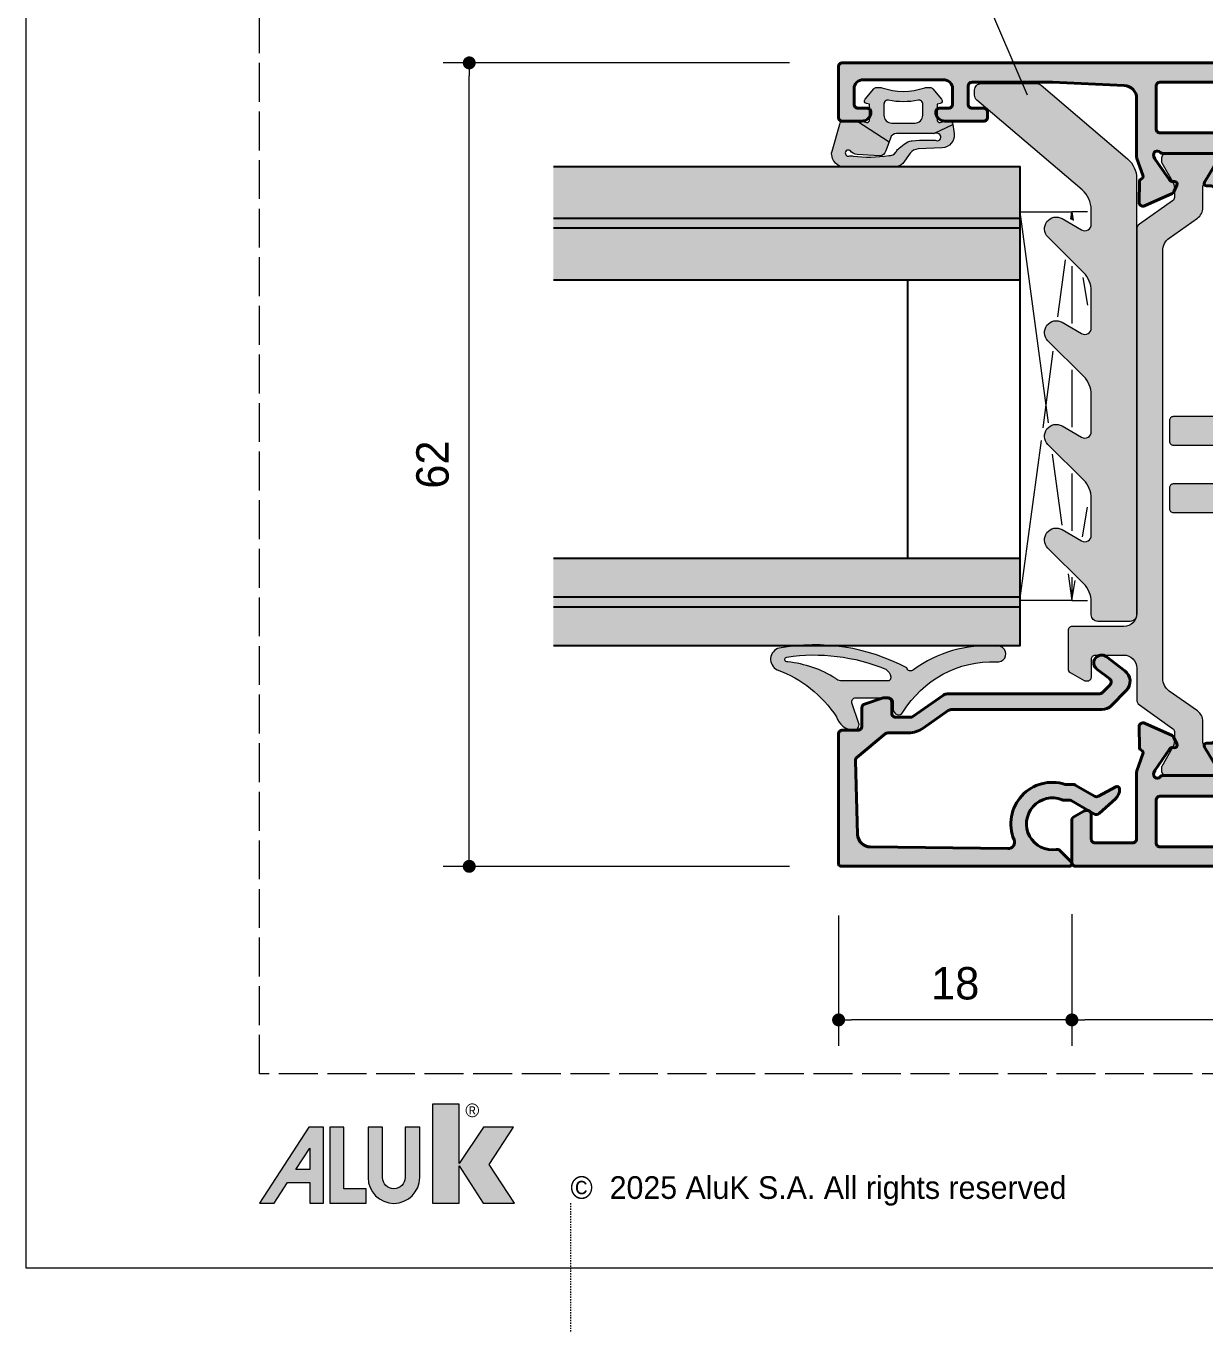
# Model space of a CAD drawing. Header units: millimetres. Extents: x -576 to 4430, y -1196 to 2690.
# Drawn here: x 520 to 611, y -791 to -690.2 of the extents above; entities that cross this region are included whole.
import ezdxf

# ---------------------------------------------------------------- set-up
doc = ezdxf.new("R2010")
doc.units = ezdxf.units.MM
doc.header["$LTSCALE"] = 0.25
doc.header["$MEASUREMENT"] = 0
doc.linetypes.add('ACAD_ISO02W100', pattern=[15, 12, -3])
doc.linetypes.add('DOT2', pattern=[0.125, 0, -0.125])
doc.layers.get('0').update_dxf_attribs({"lineweight": 5})
doc.layers.get('Defpoints').update_dxf_attribs({"lineweight": 5})
for name, color, linetype, lineweight in [('01_Accessories', 102, 'Continuous', 9), ('01_Aluminum', 4, 'Continuous', 40), ('01_Dimension', 251, 'Continuous', 9), ('01_Fill Glass', 254, 'Continuous', 0), ('01_Fill Plastic', 253, 'Continuous', 0), ('01_Fill Polyamide', 10, 'Continuous', 0), ('01_Glazing', 6, 'Continuous', 25), ('01_Plastic', 3, 'Continuous', 20), ('01_Polyamide', 201, 'Continuous', 20), ('01_Text', 40, 'Continuous', 25)]:
    doc.layers.add(name, color=color, linetype=linetype, lineweight=lineweight)
for name, color, linetype in [('01_ALUK Logo', 7, 'Continuous'), ('GOMMA', 3, 'Continuous'), ('VETRO', 6, 'Continuous')]:
    doc.layers.add(name, color=color, linetype=linetype)
doc.layers.add('01_Fill 2°material', color=7, linetype='Continuous', lineweight=0, true_color=0xbfbfbf)
doc.layers.add('01_Fill Aluminum', color=7, linetype='Continuous', lineweight=0, true_color=0xdcdcdc)
doc.layers.add('02_Block Frame', color=7, linetype='Continuous', lineweight=5, true_color=0xe2001a, plot=False)
doc.layers.add('02_Layout Grid', color=252, linetype='DOT2', lineweight=5, plot=False, transparency=0.5)
doc.styles.add('Aluk Text', font='GOTHIC.TTF')
doc.styles.get("Standard").update_dxf_attribs({"font": 'arial.ttf'})
doc.dimstyles.new('ALUK Manual 1-1', dxfattribs={"dimtxt": 2.5, "dimasz": 1, "dimexe": 2, "dimexo": 4, "dimgap": 1.5, "dimtad": 3, "dimdec": 1, "dimdsep": 46, "dimtxsty": 'Aluk Text', "dimblk": 'DOT', "dimcen": 0, "dimclrd": 256, "dimclre": 256, "dimclrt": 2, "dimaunit": 1, "dimadec": 0, "dimazin": 0, "dimtfac": 0.7, "dimtdec": 1, "dimtmove": 0, "dimatfit": 3, "dimldrblk": 'DOT', "dimfxl": 1, "dimtolj": 2, "dimlwd": -1, "dimlwe": -1, "dimarcsym": 0})

# ---------------------------------------------------------------- blocks, each defined once
blk = doc.blocks.new('U10140')
at = {"layer": '01_Fill Aluminum', "ltscale": 0.25}
h = blk.add_hatch(color=256, dxfattribs=at)
h.dxf.hatch_style = 1
h.paths.add_polyline_path([(28.2, -8.5), (27.9, -8.2), (28.2, -7.9), (28.2, -2.75, -0.400839), (29.15, -1.75), (34.7, -1.5), (35.4, -1.5, -0.414214), (35.7, -1.8), (35.7, -3.7, 0.414214), (36, -4), (38.1, -4, 0.414214), (38.4, -3.7), (38.4, -3, 0.414214), (38.1, -2.7), (37.2, -2.7, -0.414214), (36.9, -2.4), (36.9, -1.8, -0.414214), (37.2, -1.5), (53.7, -1.5, -0.414214), (54, -1.8), (54, -2.4, -0.414214), (53.7, -2.7), (52.8, -2.7, 0.414214), (52.5, -3), (52.5, -3.7, 0.414214), (52.8, -4), (56.4, -4, 0.414214), (56.7, -3.7), (56.7, -3.3, 0.414214), (56.4, -3), (55.5, -3, -0.414214), (55.2, -2.7), (55.2, -2, -0.414214), (55.5, -1.7), (56.25, -1.7, 0.267949), (56.51, -1.55, -0.267949), (56.77, -1.4), (61.23, -1.4, -0.267949), (61.49, -1.55, 0.267949), (61.75, -1.7), (62.5, -1.7, -0.414214), (62.8, -2), (62.8, -2.7, -0.414214), (62.5, -3), (61.6, -3, 0.414214), (61.3, -3.3), (61.3, -3.7, 0.414214), (61.6, -4), (63.7, -4, 0.414214), (64, -3.7), (64, -0.5, 0.414214), (63.5, 0), (0.3, 0, 0.414214), (0, -0.3), (0, -3.55, 0.267949), (0.15, -3.81), (0.93, -4.26, 0.131652), (1.08, -4.3, 0.569051), (1.5, -4), (1.5, -2.1, -0.414214), (1.8, -1.8), (4.7, -1.8, -0.414214), (5, -2.1), (5, -7.27, 0.086513), (5.02, -7.37), (5.49, -8.67, -0.392793), (5.36, -8.97), (5.34, -8.97, 0.294413), (5.21, -9.19), (5.2, -10.76, 0.548619), (5.62, -11.04), (7.73, -10.09, 0.177976), (7.87, -9.95), (8.11, -9.44, 0.717549), (7.87, -9.15, -0.329769), (7.53, -9.03), (6.41, -7.4), (6.33, -7.22, -0.855531), (6.82, -6.9, 0.213411), (7.05, -7), (10.9, -7, -0.414214), (11.2, -7.3), (11.2, -7.61), (10.23, -9.2, 0.585524), (10.4, -9.5), (10.75, -9.5, -0.414214), (11.05, -9.8), (11.05, -13.21, 0.181148), (11.3, -13.87, 0.307022), (12.22, -14.5), (13.65, -14.5, 0.585524), (13.82, -14.2), (12.85, -12.61), (12.85, -12.3, -0.414214), (13.15, -12), (17, -12, 0.213411), (17.23, -11.9, -0.85546), (17.72, -12.22), (17.64, -12.4), (16.52, -14.03, -0.267949), (16.25, -14.16), (16.13, -14.15, 0.57735), (15.94, -14.44), (16.18, -14.95, 0.177976), (16.32, -15.09), (18.43, -16.04, 0.544467), (18.85, -15.76), (18.84, -14.19, 0.303984), (18.7, -13.97, -0.402738), (18.56, -13.67), (19.09, -12.2, -0.316363), (19.38, -12), (26.2, -12, -0.414214), (26.7, -12.5, 0.414214), (27.2, -13), (27.7, -13, 0.414214), (28.2, -12.5)])
h.paths.add_polyline_path([(26.4, -10.5), (13.3, -10.5, -0.414214), (13, -10.2), (13, -8.5), (12.7, -8.2), (13, -7.9), (13, -5.7, 0.414214), (12.7, -5.4), (6.8, -5.4, -0.414214), (6.5, -5.1), (6.5, -1.8, -0.414214), (6.8, -1.5), (26.4, -1.5, -0.414214), (26.7, -1.8), (26.7, -10.2, -0.414214)], flags=16)
h.paths.add_polyline_path([(64, -58.3, 0.414214), (63.7, -58), (61.6, -58, 0.414214), (61.3, -58.3), (61.3, -58.7, 0.414214), (61.6, -59), (62.5, -59, -0.414214), (62.8, -59.3), (62.8, -60, -0.414214), (62.5, -60.3), (61.75, -60.3, 0.267949), (61.49, -60.45, -0.267949), (61.23, -60.6), (56.77, -60.6, -0.267949), (56.51, -60.45, 0.267949), (56.25, -60.3), (55.5, -60.3, -0.414214), (55.2, -60), (55.2, -59.3, -0.414214), (55.5, -59), (56.4, -59, 0.414214), (56.7, -58.7), (56.7, -58.3, 0.414214), (56.4, -58), (52.8, -58, 0.414214), (52.5, -58.3), (52.5, -59, 0.414214), (52.8, -59.3), (53.7, -59.3, -0.414214), (54, -59.6), (54, -60.2, -0.414214), (53.7, -60.5), (37.2, -60.5, -0.414214), (36.9, -60.2), (36.9, -59.6, -0.414214), (37.2, -59.3), (38.1, -59.3, 0.414214), (38.4, -59), (38.4, -58.3, 0.414214), (38.1, -58), (36, -58, 0.414214), (35.7, -58.3), (35.7, -60.2, -0.414214), (35.4, -60.5), (34.7, -60.5), (29.15, -60.25, -0.400839), (28.2, -59.25), (28.2, -54.1), (27.9, -53.8), (28.2, -53.5), (28.2, -49.5, 0.414214), (27.7, -49), (27.2, -49, 0.414214), (26.7, -49.5, -0.414214), (26.2, -50), (19.38, -50, -0.316363), (19.09, -49.8), (18.56, -48.33, -0.392793), (18.69, -48.03), (18.7, -48.03, 0.294413), (18.84, -47.81), (18.85, -46.24, 0.548619), (18.43, -45.96), (16.32, -46.91, 0.177976), (16.18, -47.05), (15.94, -47.56, 0.717549), (16.18, -47.85, -0.329769), (16.52, -47.97), (17.64, -49.6), (17.72, -49.78, -0.855531), (17.23, -50.1, 0.213411), (17, -50), (13.15, -50, -0.414214), (12.85, -49.7), (12.85, -49.39), (13.82, -47.8, 0.585524), (13.65, -47.5), (12.22, -47.5, 0.307022), (11.3, -48.13, 0.181148), (11.05, -48.79), (11.05, -52.2, -0.414214), (10.75, -52.5), (10.4, -52.5, 0.585524), (10.23, -52.8), (11.2, -54.39), (11.2, -54.7, -0.414214), (10.9, -55), (7.05, -55, 0.213411), (6.82, -55.1, -0.85546), (6.33, -54.78), (6.41, -54.6), (7.53, -52.97, -0.267949), (7.8, -52.84), (7.92, -52.85, 0.57735), (8.11, -52.56), (7.87, -52.05, 0.177976), (7.73, -51.91), (5.62, -50.96, 0.544467), (5.2, -51.24), (5.21, -52.81, 0.303984), (5.35, -53.03, -0.402738), (5.49, -53.33), (5.02, -54.63, 0.086513), (5, -54.73), (5, -59.25, -0.400839), (4.05, -60.25), (-1.5, -60.5), (-7.7, -60.5, -0.414214), (-8, -60.2), (-8, -58.8, -0.414214), (-7.7, -58.5), (-6.8, -58.5, 0.414214), (-6.5, -58.2), (-6.5, -57.8, 0.414214), (-6.8, -57.5), (-9.8, -57.5, 0.414214), (-10.5, -58.2, 0.414214), (-10.2, -58.5), (-9.5, -58.5, -0.414214), (-9.2, -58.8), (-9.2, -60, -0.414214), (-9.9, -60.7), (-16.1, -60.7, -0.414214), (-16.8, -60), (-16.8, -58.8, -0.414214), (-16.5, -58.5), (-15.8, -58.5, 0.414214), (-15.5, -58.2, 0.414214), (-16.2, -57.5), (-17.7, -57.5, 0.414214), (-18, -57.8), (-18, -61.7, 0.414214), (-17.7, -62), (63.5, -62, 0.414214), (64, -61.5)])
h.paths.add_polyline_path([(26.4, -60.5), (6.8, -60.5, -0.414214), (6.5, -60.2), (6.5, -56.9, -0.414214), (6.8, -56.6), (12.7, -56.6, 0.414214), (13, -56.3), (13, -54.1), (12.7, -53.8), (13, -53.5), (13, -51.8, -0.414214), (13.3, -51.5), (26.4, -51.5, -0.414214), (26.7, -51.8), (26.7, -60.2, -0.414214)], flags=16)
at = {"layer": '01_Fill Polyamide', "ltscale": 0.25}
h = blk.add_hatch(color=256, dxfattribs=at)
h.dxf.hatch_style = 1
h.paths.add_polyline_path([(7.01, -14.5, -0.243523), (7.52, -13.52), (9.69, -11.99, 0.243523), (10.11, -11.17), (10.11, -9.71, -0.131571), (10.27, -9.11), (11.08, -7.71, 0.131571), (11.11, -7.61), (11.11, -7.4, 0.414214), (10.71, -7), (7.31, -7, 0.414214), (6.91, -7.4), (6.91, -7.61, 0.131571), (6.94, -7.71), (7.75, -9.11, -0.131571), (7.91, -9.71), (7.91, -10.4, -0.243523), (7.78, -10.64), (5.22, -12.45, 0.243523), (5.01, -12.86), (5.01, -15.3, -0.414214), (4.01, -16.3), (1.81, -16.3, -0.414214), (1.51, -16), (1.51, -14.6, 0.474297), (1.15, -14.31, 0.183081), (0.94, -14.34), (-0.14, -14.96, 0.267949), (-0.29, -15.22), (-0.29, -18.2, 0.414214), (0.01, -18.5), (4.01, -18.5, -0.414214), (5.01, -19.5), (5.01, -49.14, 0.243523), (5.22, -49.55), (7.78, -51.36, -0.243523), (7.91, -51.6), (7.91, -52.29, -0.131571), (7.75, -52.89), (6.94, -54.29, 0.131571), (6.91, -54.39), (6.91, -54.6, 0.414214), (7.31, -55), (10.71, -55, 0.414214), (11.11, -54.6), (11.11, -54.39, 0.131571), (11.08, -54.29), (10.27, -52.89, -0.131571), (10.11, -52.29), (10.11, -50.83, 0.243523), (9.69, -50.01), (7.52, -48.48, -0.243523), (7.01, -47.5)])
h = blk.add_hatch(color=256, dxfattribs=at)
h.dxf.hatch_style = 1
h.paths.add_polyline_path([(18.93, -18.07, 0.243523), (18.51, -17.25), (16.16, -15.59, -0.243523), (16.03, -15.35), (16.03, -14.89, -0.131571), (16.2, -14.29), (17.11, -12.71, 0.131571), (17.13, -12.61), (17.13, -12.4, 0.414214), (16.73, -12), (13.33, -12, 0.414214), (12.93, -12.4), (12.93, -12.61, 0.131571), (12.96, -12.71), (13.87, -14.29, -0.131571), (14.03, -14.89), (14.03, -16.02, 0.243523), (14.46, -16.84), (16.61, -18.36, -0.243523), (17.03, -19.17), (17.03, -26.3, -0.414214), (16.03, -27.3), (7.83, -27.3, 0.414214), (7.53, -27.6), (7.53, -29.2, 0.414214), (7.83, -29.5), (14.93, -29.5, -0.414214), (15.93, -30.5), (15.93, -31.5, -0.414214), (14.93, -32.5), (7.83, -32.5, 0.414214), (7.53, -32.8), (7.53, -34.4, 0.414214), (7.83, -34.7), (16.03, -34.7, -0.414214), (17.03, -35.7), (17.03, -42.83, -0.243523), (16.61, -43.64), (14.46, -45.16, 0.243523), (14.03, -45.98), (14.03, -47.11, -0.131571), (13.87, -47.71), (12.96, -49.29, 0.131571), (12.93, -49.39), (12.93, -49.6, 0.414214), (13.33, -50), (16.73, -50, 0.414214), (17.13, -49.6), (17.13, -49.39, 0.131571), (17.11, -49.29), (16.2, -47.71, -0.131571), (16.03, -47.11), (16.03, -46.65, -0.243523), (16.16, -46.41), (18.51, -44.75, 0.243523), (18.93, -43.93), (18.93, -31.38, 0.198912), (18.91, -31.31), (18.66, -31.07, -0.414214), (18.66, -30.93), (18.91, -30.69, 0.198912), (18.93, -30.62)])
at = {"layer": '01_Aluminum'}
for points in [[(38.4, -3, 0.414214), (38.1, -2.7), (37.2, -2.7, -0.414214), (36.9, -2.4), (36.9, -1.8, -0.414214), (37.2, -1.5), (53.7, -1.5, -0.414214), (54, -1.8), (54, -2.4, -0.414214), (53.7, -2.7), (52.8, -2.7, 0.414214), (52.5, -3), (52.5, -3.7, 0.414214), (52.8, -4), (56.4, -4, 0.414214), (56.7, -3.7), (56.7, -3.3, 0.414214), (56.4, -3), (55.5, -3, -0.414214), (55.2, -2.7), (55.2, -2, -0.414214), (55.5, -1.7), (56.25, -1.7, 0.267949), (56.51, -1.55, -0.267949), (56.77, -1.4), (61.23, -1.4, -0.267949), (61.49, -1.55, 0.267949), (61.75, -1.7), (62.5, -1.7, -0.414214), (62.8, -2), (62.8, -2.7, -0.414214), (62.5, -3), (61.6, -3, 0.414214), (61.3, -3.3), (61.3, -3.7, 0.414214), (61.6, -4), (63.7, -4, 0.414214), (64, -3.7), (64, -0.5, 0.414214), (63.5, 0), (0.3, 0, 0.414214), (0, -0.3), (0, -3.55, 0.267949), (0.15, -3.81), (0.93, -4.26, 0.131652), (1.08, -4.3), (1.2, -4.3, 0.414214), (1.5, -4), (1.5, -2.1, -0.414214), (1.8, -1.8), (4.7, -1.8, -0.414214), (5, -2.1), (5, -7.27, 0.086513), (5.02, -7.37), (5.49, -8.67, -0.392793), (5.36, -8.97), (5.34, -8.97, 0.294413), (5.21, -9.19), (5.2, -10.76, 0.548619), (5.62, -11.04), (7.73, -10.09, 0.177976), (7.87, -9.95), (8.11, -9.44, 0.57735), (7.92, -9.15), (7.8, -9.16, -0.267949), (7.53, -9.03), (6.41, -7.4), (6.33, -7.22, -0.85546), (6.82, -6.9, 0.213411), (7.05, -7), (10.9, -7, -0.414214), (11.2, -7.3), (11.2, -7.52, -0.137872), (11.16, -7.68), (10.23, -9.2, 0.585524), (10.4, -9.5), (10.75, -9.5, -0.414214), (11.05, -9.8), (11.05, -13.21, 0.137872), (11.2, -13.73), (11.37, -14.02, 0.261413), (12.22, -14.5), (13.65, -14.5, 0.585524), (13.82, -14.2), (12.89, -12.68, -0.137872), (12.85, -12.52), (12.85, -12.3, -0.414214), (13.15, -12), (17, -12, 0.213411), (17.23, -11.9, -0.85546), (17.72, -12.22), (17.64, -12.4), (16.52, -14.03, -0.267949), (16.25, -14.16), (16.13, -14.15, 0.57735), (15.94, -14.44), (16.18, -14.95, 0.177976), (16.32, -15.09), (18.43, -16.04, 0.548619), (18.85, -15.76), (18.84, -14.19, 0.294413), (18.7, -13.97), (18.69, -13.97, -0.392793), (18.56, -13.67), (19.09, -12.2, -0.316363), (19.38, -12), (26.2, -12, -0.414214), (26.7, -12.5, 0.414214), (27.2, -13), (27.7, -13, 0.414214), (28.2, -12.5), (28.2, -8.5), (27.9, -8.2), (28.2, -7.9), (28.2, -2.75, -0.400839), (29.15, -1.75), (34.7, -1.5), (35.4, -1.5, -0.414214), (35.7, -1.8), (35.7, -3.7, 0.414214), (36, -4), (38.1, -4, 0.414214), (38.4, -3.7)], [(13, -7.9), (13, -5.7, 0.414214), (12.7, -5.4), (6.8, -5.4, -0.414214), (6.5, -5.1), (6.5, -1.8, -0.414214), (6.8, -1.5), (26.4, -1.5, -0.414214), (26.7, -1.8), (26.7, -10.2, -0.414214), (26.4, -10.5), (13.3, -10.5, -0.414214), (13, -10.2), (13, -8.5), (12.7, -8.2)], [(36.9, -60.2, 0.414214), (37.2, -60.5), (53.7, -60.5, 0.414214), (54, -60.2), (54, -59.6, 0.414214), (53.7, -59.3), (52.8, -59.3, -0.414214), (52.5, -59), (52.5, -58.3, -0.414214), (52.8, -58), (56.4, -58, -0.414214), (56.7, -58.3), (56.7, -58.7, -0.414214), (56.4, -59), (55.5, -59, 0.414214), (55.2, -59.3), (55.2, -60, 0.414214), (55.5, -60.3), (56.25, -60.3, -0.267949), (56.51, -60.45, 0.267949), (56.77, -60.6), (61.23, -60.6, 0.267949), (61.49, -60.45, -0.267949), (61.75, -60.3), (62.5, -60.3, 0.414214), (62.8, -60), (62.8, -59.3, 0.414214), (62.5, -59), (61.6, -59, -0.414214), (61.3, -58.7), (61.3, -58.3, -0.414214), (61.6, -58), (63.7, -58, -0.414214), (64, -58.3), (64, -61.5, -0.414214), (63.5, -62), (-17.7, -62, -0.414214), (-18, -61.7), (-18, -57.8, -0.414214), (-17.7, -57.5), (-16.2, -57.5, -0.414214), (-15.5, -58.2, -0.414214), (-15.8, -58.5), (-16.5, -58.5, 0.414214), (-16.8, -58.8), (-16.8, -60, 0.414214), (-16.1, -60.7), (-9.9, -60.7, 0.414214), (-9.2, -60), (-9.2, -58.8, 0.414214), (-9.5, -58.5), (-10.2, -58.5, -0.414214), (-10.5, -58.2, -0.414214), (-9.8, -57.5), (-6.8, -57.5, -0.414214), (-6.5, -57.8), (-6.5, -58.2, -0.414214), (-6.8, -58.5), (-7.7, -58.5, 0.414214), (-8, -58.8), (-8, -60.2, 0.414214), (-7.7, -60.5), (-1.5, -60.5), (4.05, -60.25, 0.400839), (5, -59.25), (5, -54.73, -0.086513), (5.02, -54.63), (5.49, -53.33, 0.392793), (5.36, -53.03), (5.34, -53.03, -0.294413), (5.21, -52.81), (5.2, -51.24, -0.548619), (5.62, -50.96), (7.73, -51.91, -0.177976), (7.87, -52.05), (8.11, -52.56, -0.57735), (7.92, -52.85), (7.8, -52.84, 0.267949), (7.53, -52.97), (6.41, -54.6), (6.33, -54.78, 0.85546), (6.82, -55.1, -0.213411), (7.05, -55), (10.9, -55, 0.414214), (11.2, -54.7), (11.2, -54.48, 0.137872), (11.16, -54.32), (10.23, -52.8, -0.585524), (10.4, -52.5), (10.75, -52.5, 0.414214), (11.05, -52.2), (11.05, -48.79, -0.137872), (11.2, -48.27), (11.37, -47.98, -0.261413), (12.22, -47.5), (13.65, -47.5, -0.585524), (13.82, -47.8), (12.89, -49.32, 0.137872), (12.85, -49.48), (12.85, -49.7, 0.414214), (13.15, -50), (17, -50, -0.213411), (17.23, -50.1, 0.85546), (17.72, -49.78), (17.64, -49.6), (16.52, -47.97, 0.267949), (16.25, -47.84), (16.13, -47.85, -0.57735), (15.94, -47.56), (16.18, -47.05, -0.177976), (16.32, -46.91), (18.43, -45.96, -0.548619), (18.85, -46.24), (18.84, -47.81, -0.294413), (18.7, -48.03), (18.69, -48.03, 0.392793), (18.56, -48.33), (19.09, -49.8, 0.316363), (19.38, -50), (26.2, -50, 0.414214), (26.7, -49.5, -0.414214), (27.2, -49), (27.7, -49, -0.414214), (28.2, -49.5), (28.2, -53.5), (27.9, -53.8), (28.2, -54.1), (28.2, -59.25, 0.400839), (29.15, -60.25), (34.7, -60.5), (35.4, -60.5, 0.414214), (35.7, -60.2), (35.7, -58.3, -0.414214), (36, -58), (38.1, -58, -0.414214), (38.4, -58.3), (38.4, -59, -0.414214), (38.1, -59.3), (37.2, -59.3, 0.414214), (36.9, -59.6)], [(6.5, -60.2, 0.414214), (6.8, -60.5), (26.4, -60.5, 0.414214), (26.7, -60.2), (26.7, -51.8, 0.414214), (26.4, -51.5), (13.3, -51.5, 0.414214), (13, -51.8), (13, -53.5), (12.7, -53.8), (13, -54.1), (13, -56.3, -0.414214), (12.7, -56.6), (6.8, -56.6, 0.414214), (6.5, -56.9)]]:
    blk.add_lwpolyline(points, format="xyb", close=True, dxfattribs=at)
at = {"layer": '01_Polyamide'}
for points in [[(9.69, -11.99), (7.52, -13.52, 0.243523), (7.01, -14.5), (7.01, -47.5, 0.243523), (7.52, -48.48), (9.69, -50.01, -0.243523), (10.11, -50.83), (10.11, -52.29, 0.131571), (10.27, -52.89), (11.08, -54.29, -0.131571), (11.11, -54.39), (11.11, -54.6, -0.414214), (10.71, -55), (7.31, -55, -0.414214), (6.91, -54.6), (6.91, -54.39, -0.131571), (6.94, -54.29), (7.75, -52.89, 0.131571), (7.91, -52.29), (7.91, -51.6, 0.243523), (7.78, -51.36), (5.22, -49.55, -0.243523), (5.01, -49.14), (5.01, -19.5, 0.414214), (4.01, -18.5), (0.01, -18.5, -0.414214), (-0.29, -18.2), (-0.29, -15.22, -0.267949), (-0.14, -14.96), (0.94, -14.34, -0.131652), (1.09, -14.3), (1.21, -14.3, -0.414214), (1.51, -14.6), (1.51, -16, 0.414214), (1.81, -16.3), (4.01, -16.3, 0.414214), (5.01, -15.3), (5.01, -12.86, -0.243523), (5.22, -12.45), (7.78, -10.64, 0.243523), (7.91, -10.4), (7.91, -9.71, 0.131571), (7.75, -9.11), (6.94, -7.71, -0.131571), (6.91, -7.61), (6.91, -7.4, -0.414214), (7.31, -7), (10.71, -7, -0.414214), (11.11, -7.4), (11.11, -7.61, -0.131571), (11.08, -7.71), (10.27, -9.11, 0.131571), (10.11, -9.71), (10.11, -11.17, -0.243523)], [(15.93, -30.5, 0.414214), (14.93, -29.5), (7.83, -29.5, -0.414214), (7.53, -29.2), (7.53, -27.6, -0.414214), (7.83, -27.3), (16.03, -27.3, 0.414214), (17.03, -26.3), (17.03, -19.17, 0.243523), (16.61, -18.36), (14.46, -16.84, -0.243523), (14.03, -16.02), (14.03, -14.89, 0.131571), (13.87, -14.29), (12.96, -12.71, -0.131571), (12.93, -12.61), (12.93, -12.4, -0.414214), (13.33, -12), (16.73, -12, -0.414214), (17.13, -12.4), (17.13, -12.61, -0.131571), (17.11, -12.71), (16.2, -14.29, 0.131571), (16.03, -14.89), (16.03, -15.35, 0.243523), (16.16, -15.59), (18.51, -17.25, -0.243523), (18.93, -18.07), (18.93, -30.62, -0.198912), (18.91, -30.69), (18.66, -30.93, 0.414214), (18.66, -31.07), (18.91, -31.31, -0.198912), (18.93, -31.38), (18.93, -43.93, -0.243523), (18.51, -44.75), (16.16, -46.41, 0.243523), (16.03, -46.65), (16.03, -47.11, 0.131571), (16.2, -47.71), (17.11, -49.29, -0.131571), (17.13, -49.39), (17.13, -49.6, -0.414214), (16.73, -50), (13.33, -50, -0.414214), (12.93, -49.6), (12.93, -49.39, -0.131571), (12.96, -49.29), (13.87, -47.71, 0.131571), (14.03, -47.11), (14.03, -45.98, -0.243523), (14.46, -45.16), (16.61, -43.64, 0.243523), (17.03, -42.83), (17.03, -35.7, 0.414214), (16.03, -34.7), (7.83, -34.7, -0.414214), (7.53, -34.4), (7.53, -32.8, -0.414214), (7.83, -32.5), (14.93, -32.5, 0.414214), (15.93, -31.5)]]:
    blk.add_lwpolyline(points, format="xyb", close=True, dxfattribs=at)
blk = doc.blocks.new('V09050')
at = {"layer": '01_Fill Plastic'}
blk.add_hatch(color=256, dxfattribs=at).paths.add_polyline_path([(0.78, -5.64, 0.178558), (0.9, -5.32), (0.9, -1, 0.414214), (0.4, -0.5), (0.01, -0.5, 0.219427), (-0.37, -0.68), (-7.31, -8.8, -0.219427), (-8.83, -9.5), (-9.95, -9.5, -0.57735), (-10.39, -8.75), (-9.52, -7.25, 0.876976), (-10.94, -6.16), (-13.69, -8.91, -0.198912), (-15.1, -9.5), (-17.95, -9.5, -0.57735), (-18.39, -8.75), (-17.52, -7.25, 0.876976), (-18.94, -6.16), (-21.69, -8.91, -0.198912), (-23.1, -9.5), (-25.95, -9.5, -0.57735), (-26.39, -8.75), (-25.52, -7.25, 0.876976), (-26.94, -6.16), (-29.69, -8.91, -0.198912), (-31.1, -9.5), (-33.95, -9.5, -0.57735), (-34.39, -8.75), (-33.52, -7.25, 0.876976), (-34.94, -6.16), (-37.69, -8.91, -0.198912), (-39.1, -9.5), (-40.1, -9.5, 0.414214), (-40.6, -10), (-40.6, -12.5, 0.414214), (-40.1, -13), (-6.43, -13, 0.219427), (-4.91, -12.3)])
at = {"layer": '01_Plastic'}
blk.add_lwpolyline([(-40.6, -10, -0.414214), (-40.1, -9.5), (-39.1, -9.5, 0.198912), (-37.69, -8.91), (-34.94, -6.16, -0.876976), (-33.52, -7.25), (-34.39, -8.75, 0.57735), (-33.95, -9.5), (-31.1, -9.5, 0.198912), (-29.69, -8.91), (-26.94, -6.16, -0.876976), (-25.52, -7.25), (-26.39, -8.75, 0.57735), (-25.95, -9.5), (-23.1, -9.5, 0.198912), (-21.69, -8.91), (-18.94, -6.16, -0.876976), (-17.52, -7.25), (-18.39, -8.75, 0.57735), (-17.95, -9.5), (-15.1, -9.5, 0.198912), (-13.69, -8.91), (-10.94, -6.16, -0.876976), (-9.52, -7.25), (-10.39, -8.75, 0.57735), (-9.95, -9.5), (-8.83, -9.5, 0.219427), (-7.31, -8.8), (-0.37, -0.68, -0.219427), (0.01, -0.5), (0.4, -0.5, -0.414214), (0.9, -1), (0.9, -5.32, -0.178558), (0.78, -5.64), (-4.91, -12.3, -0.219427), (-6.43, -13), (-40.1, -13, -0.414214), (-40.6, -12.5)], format="xyb", close=True, dxfattribs=at)
blk = doc.blocks.new('N10822')
at = {"layer": '01_Fill Aluminum', "ltscale": 0.25}
h = blk.add_hatch(color=256, dxfattribs=at)
h.dxf.hatch_style = 1
h.paths.add_polyline_path([(18.3, 0.1, 0.414214), (18.1, 0.3), (0.5, 0.3, 0.668179), (0.36, -0.04), (1.23, -0.92, 0.239713), (1.49, -1, -1.314619), (1.05, -4.83, 0.096472), (0.94, -4.81), (0.5, -4.81, -0.131652), (0.35, -4.77), (-1.45, -3.73, 0.32492), (-1.8, -3.77), (-3.06, -4.9, 0.221443), (-3.39, -5.68, 0.543658), (-3.1, -5.84), (-1.75, -5.11, -0.260828), (-1.45, -5.11), (0.03, -5.97, 0.131652), (0.18, -6.01), (0.73, -6.01, -0.077954), (0.82, -6.02, 0.639471), (4.76, -1.75, -0.535663), (5.22, -1.06), (15.84, -1.19, -0.402203), (16.83, -2.16), (16.99, -7.85, -0.237824), (16.88, -8.1), (14.69, -9.93, -0.175595), (14.5, -10), (12.9, -10, 0.153915), (11.76, -10.36), (9.83, -11.71, -0.153915), (9.54, -11.8), (-2.02, -11.8, 0.198912), (-2.73, -12.09), (-3.9, -13.27, 0.457988), (-3.79, -14.78), (-2.36, -15.88, 1), (-1.63, -14.92), (-2.62, -14.16, -0.452966), (-2.65, -13.71), (-2.03, -13.09, -0.198912), (-1.81, -13), (9.92, -13, 0.153915), (10.21, -12.91), (12.57, -11.25, -0.153915), (12.75, -11.2), (13.9, -11.2, -0.414214), (14.2, -11.5), (14.2, -12.4, 0.414214), (14.5, -12.7), (14.77, -12.7, 0.078702), (14.86, -12.69), (16.29, -12.22, 0.32492), (16.5, -11.93), (16.5, -10.5, -0.414214), (16.8, -10.2), (18, -10.2, 0.414214), (18.3, -9.9)])
at = {"layer": '01_Aluminum'}
blk.add_lwpolyline([(0.82, -6.02, 0.077954), (0.73, -6.01), (0.18, -6.01, -0.131652), (0.03, -5.97), (-1.45, -5.11, 0.260828), (-1.75, -5.11), (-3.1, -5.84, -0.568509), (-3.39, -5.67), (-3.39, -5.65, -0.212557), (-3.06, -4.9), (-1.8, -3.77, -0.32492), (-1.45, -3.73), (0.35, -4.77, 0.131652), (0.5, -4.81), (0.94, -4.81, -0.096472), (1.05, -4.83, 1.314619), (1.49, -1, -0.239713), (1.23, -0.92), (0.36, -0.04, -0.668179), (0.5, 0.3), (18.1, 0.3, -0.414214), (18.3, 0.1), (18.3, -9.9, -0.414216), (18, -10.2), (16.8, -10.2, 0.414214), (16.5, -10.5), (16.5, -11.93, -0.32492), (16.29, -12.22), (14.86, -12.69, -0.078702), (14.77, -12.7), (14.5, -12.7, -0.414214), (14.2, -12.4), (14.2, -11.5, 0.414214), (13.9, -11.2), (12.75, -11.2, 0.153915), (12.57, -11.25), (10.21, -12.91, -0.153915), (9.92, -13), (-1.81, -13, 0.198912), (-2.03, -13.09), (-2.65, -13.71, 0.452966), (-2.62, -14.16), (-1.63, -14.92, -1), (-2.36, -15.88), (-3.79, -14.78, -0.457988), (-3.9, -13.27), (-2.73, -12.09, -0.198912), (-2.02, -11.8), (9.54, -11.8, 0.153915), (9.83, -11.71), (11.76, -10.36, -0.153915), (12.9, -10), (14.5, -10, 0.175595), (14.69, -9.93), (16.88, -8.1, 0.237824), (16.99, -7.85), (16.83, -2.16, 0.402203), (15.84, -1.19), (5.23, -1.06, 0.542071), (4.76, -1.75, -0.639471)], format="xyb", close=True, dxfattribs=at)
blk = doc.blocks.new('809120')
at = {"layer": '01_Fill Plastic', "ltscale": 0.25}
h = blk.add_hatch(color=256, dxfattribs=at)
h.dxf.hatch_style = 1
h.paths.add_polyline_path([(-9.32, -2.78, 1.248095), (-9.27, -3.97, 0.180641), (-2.91, -2.16, -0.571388), (-2.39, -2.31, 0.168668), (7.45, -3.84, 0.698506), (7.61, -2.17, -0.159099), (3.03, 1.47, 0.302817), (1.73, 2.5, 0.536771), (1.31, 1.97), (1.84, 0.39, -0.511773), (1.55, 0), (-1.05, 0, -0.414214), (-1.35, 0.3), (-1.35, 0.9, 0.752498), (-2.1, 1.11, -0.27203)])
h.paths.add_polyline_path([(-0.88, -1.3), (2.72, -1.3, -0.138334), (3.09, -1.49, 0.117417), (6.79, -2.77, -0.964685), (6.87, -3.15, -0.136865), (-0.77, -2.2, -0.234974), (-1.15, -1.61, -0.505344)], flags=16)
at = {"layer": '01_Plastic'}
for points in [[(-1.35, 0.9, 0.752498), (-2.1, 1.11, -0.27203), (-9.32, -2.78, 1.248095), (-9.27, -3.97, 0.180641), (-2.91, -2.16, -0.571388), (-2.39, -2.31, 0.168668), (7.45, -3.84, 0.698506), (7.61, -2.17, -0.159099), (3.03, 1.47, 0.302817), (1.73, 2.5, 0.536771), (1.31, 1.97), (1.84, 0.39, -0.511773), (1.55, 0), (-1.05, 0, -0.414214), (-1.35, 0.3)], [(6.87, -3.15, -0.136865), (-0.77, -2.2, -0.234974), (-1.15, -1.61, -0.505344), (-0.88, -1.3), (2.72, -1.3, -0.138334), (3.09, -1.49, 0.117417), (6.79, -2.77, -0.964685)]]:
    blk.add_lwpolyline(points, format="xyb", close=True, dxfattribs=at)
blk = doc.blocks.new('_Dot')
at = {"color": 0, "linetype": 'ByBlock', "lineweight": -2}
blk.add_line((-0.5, 0), (-1, 0), dxfattribs=at)
at = {"color": 0, "linetype": 'ByBlock', "const_width": 0.5}
blk.add_lwpolyline([(-0.25, 0, 1), (0.25, 0, 1)], format="xyb", close=True, dxfattribs=at)
blk = doc.blocks.new('*D168')
at = {"layer": '01_Dimension', "ltscale": 0.25, "transparency": 16777216}
for p, q in [((600.69, -758.7), (600.69, -768.85)), ((664.69, -758.5), (664.69, -768.85)), ((663.69, -766.85), (601.69, -766.85))]:
    blk.add_line(p, q, dxfattribs=at)
at = {"layer": 'Defpoints', "color": 0, "ltscale": 0.25, "transparency": 16777216}
for p in [(600.69, -754.7), (664.69, -754.5), (600.69, -766.85)]:
    blk.add_point(p, dxfattribs=at)
at = {"layer": '01_Dimension', "ltscale": 0.25, "transparency": 16777216, "rotation": 180}
blk.add_blockref('_Dot', (600.69, -766.85), dxfattribs=at)
at = {"layer": '01_Dimension', "ltscale": 0.25, "transparency": 16777216}
blk.add_blockref('_Dot', (664.69, -766.85), dxfattribs=at)
at = {"layer": '01_Dimension', "color": 2, "ltscale": 0.25, "transparency": 16777216, "insert": (632.69, -764.04), "char_height": 2.5, "attachment_point": 5, "style": 'Aluk Text'}
blk.add_mtext('\\A2;64', dxfattribs=at)
blk = doc.blocks.new('*D260')
at = {"layer": '01_Dimension', "ltscale": 0.25, "transparency": 16777216}
for p, q in [((582.69, -758.8), (582.69, -768.85)), ((600.69, -758.7), (600.69, -768.85)), ((599.69, -766.85), (583.69, -766.85))]:
    blk.add_line(p, q, dxfattribs=at)
at = {"layer": 'Defpoints', "color": 0, "ltscale": 0.25, "transparency": 16777216}
for p in [(582.69, -754.8), (600.69, -754.7), (582.69, -766.85)]:
    blk.add_point(p, dxfattribs=at)
at = {"layer": '01_Dimension', "ltscale": 0.25, "transparency": 16777216, "rotation": 180}
blk.add_blockref('_Dot', (582.69, -766.85), dxfattribs=at)
at = {"layer": '01_Dimension', "ltscale": 0.25, "transparency": 16777216}
blk.add_blockref('_Dot', (600.69, -766.85), dxfattribs=at)
at = {"layer": '01_Dimension', "color": 2, "ltscale": 0.25, "transparency": 16777216, "insert": (591.69, -764.04), "char_height": 2.5, "attachment_point": 5, "style": 'Aluk Text'}
blk.add_mtext('\\A2;18', dxfattribs=at)
blk = doc.blocks.new('*D261')
at = {"layer": '01_Dimension', "ltscale": 0.25, "transparency": 16777216}
for p, q in [((578.89, -693), (552.19, -693)), ((554.19, -754), (554.19, -694)), ((578.89, -755), (552.19, -755))]:
    blk.add_line(p, q, dxfattribs=at)
at = {"layer": 'Defpoints', "color": 0, "ltscale": 0.25, "transparency": 16777216}
for p in [(554.19, -693), (582.89, -693), (582.89, -755)]:
    blk.add_point(p, dxfattribs=at)
at = {"layer": '01_Dimension', "ltscale": 0.25, "transparency": 16777216}
for p, rotation in [((554.19, -693), 90), ((554.19, -755), 270)]:
    blk.add_blockref('_Dot', p, dxfattribs=dict(at, rotation=rotation))
at = {"layer": '01_Dimension', "color": 2, "ltscale": 0.25, "transparency": 16777216, "insert": (551.37, -724), "char_height": 2.5, "attachment_point": 5, "rotation": 90, "style": 'Aluk Text'}
blk.add_mtext('\\A2;62', dxfattribs=at)
blk = doc.blocks.new('A$C14581')
at = {"layer": '01_Text', "insert": (0, -0.19), "char_height": 2, "attachment_point": 7, "style": 'Aluk Text'}
blk.add_mtext_dynamic_manual_height_columns('{\\fPoppins|b0|i0|c0|p2;\\H0.875x;©  2025 AluK S.A. All rights reserved}', width=51.3351, gutter_width=204.25, heights=[0], dxfattribs=at)
blk = doc.blocks.new('AluK Logo')
at = {"layer": '01_ALUK Logo', "true_color": 0xe2001a}
h = blk.add_hatch(color=242, dxfattribs=at)
h.dxf.hatch_style = 1
h.paths.add_polyline_path([(18.02, 3.04), (19.92, 5.98), (17.56, 5.98), (15.66, 3.11), (15.66, 7.76), (13.58, 7.76), (13.58, 0), (15.66, 0), (15.66, 2.93), (17.53, 0), (20, 0)])
at = {"layer": '01_ALUK Logo', "true_color": 0x323338}
h = blk.add_hatch(color=250, dxfattribs=at)
h.dxf.hatch_style = 1
h.paths.add_polyline_path([(3.94, 0), (5.02, 0), (5.02, 5.96), (3.87, 5.96), (0, 0), (1.15, 0), (2.2, 1.63), (3.94, 1.63)])
h.paths.add_polyline_path([(3.95, 2.64), (2.86, 2.64), (3.95, 4.31)], flags=16)
h = blk.add_hatch(color=250, dxfattribs=at)
h.dxf.hatch_style = 1
h.paths.add_polyline_path([(6.62, 1.12), (6.62, 5.97), (5.53, 5.97), (5.53, 0), (8.38, 0), (8.38, 1.12)])
h = blk.add_hatch(color=250, dxfattribs=at)
h.dxf.hatch_style = 1
h.paths.add_polyline_path([(12.57, 5.97), (11.43, 5.97), (11.43, 2.02, -1), (9.65, 2.02), (9.65, 5.97), (8.52, 5.97), (8.52, 2.02, 0.999791), (12.57, 2.02)])
at = {"layer": '01_ALUK Logo', "color": 242, "lineweight": 0, "true_color": 0xe2001a}
blk.add_lwpolyline([(17.53, 0), (20, 0), (18.02, 3.04), (19.92, 5.98), (17.56, 5.98), (15.66, 3.11), (15.66, 7.76), (13.58, 7.76), (13.58, 0), (15.66, 0), (15.66, 2.93)], close=True, dxfattribs=at)
at = {"layer": '01_ALUK Logo', "color": 250, "lineweight": 0, "true_color": 0x323338}
for points in [[(2.2, 1.63), (3.94, 1.63), (3.94, 0), (5.02, 0), (5.02, 5.96), (3.87, 5.96), (0, 0), (1.15, 0)], [(8.38, 0), (8.38, 1.12), (6.62, 1.12), (6.62, 5.97), (5.53, 5.97), (5.53, 0)], [(2.86, 2.64), (3.95, 4.31), (3.95, 2.64)]]:
    blk.add_lwpolyline(points, close=True, dxfattribs=at)
blk.add_lwpolyline([(9.65, 2.02), (9.65, 5.97), (8.52, 5.97), (8.52, 2.02, 1), (12.57, 2.02), (12.57, 5.97), (11.43, 5.97), (11.43, 2.02, -1)], format="xyb", close=True, dxfattribs=at)
at = {"layer": '01_ALUK Logo', "color": 242, "lineweight": 0, "true_color": 0xe2001a, "insert": (16.69, 7.28), "char_height": 1.06, "attachment_point": 5}
blk.add_mtext_dynamic_manual_height_columns('®', width=0.2845, gutter_width=0.756, heights=[0], dxfattribs=at)
blk = doc.blocks.new('PAGE dispari')
at = {"layer": '02_Block Frame'}
blk.add_lwpolyline([(0, 0), (0, 297), (210, 297), (210, 0)], close=True, dxfattribs=at)
at = {"layer": '02_Block Frame', "linetype": 'ACAD_ISO02W100'}
blk.add_lwpolyline([(18, 15), (18, 282), (195, 282), (195, 15)], close=True, dxfattribs=at)
at = {"layer": '02_Layout Grid', "color": 6, "ltscale": 0.25}
blk.add_line((42, 5), (42, -5), dxfattribs=at)
at = {"layer": '01_ALUK Logo', "xscale": 0.9841678626162992, "yscale": 0.9841678626162992, "zscale": 0.9841678626162992}
blk.add_blockref('AluK Logo', (18, 5), dxfattribs=at)
at = {"layer": '01_Text'}
blk.add_blockref('A$C14581', (42, 5), dxfattribs=at)

msp = doc.modelspace()

# ---------------------------------------------------------------- hatches: boundary and pattern name
at = {"layer": '01_Fill 2°material', "ltscale": 0.25}
h = msp.add_hatch(color=256, dxfattribs=at)
h.dxf.hatch_style = 1
h.paths.add_polyline_path([(584.086, -697.496), (583.066, -697.496, 0.3394543), (582.776, -697.719), (582.182, -699.816, 0.1482487), (582.157, -700.105, 0.2751645), (582.82, -700.996), (587.039, -700.996, 0.2126775), (587.646, -700.76), (588.208, -699.977, -0.2299984), (588.823, -699.645), (590.685, -699.565, 0.4281836), (591.603, -698.445), (591.517, -697.744), (590.051, -698.446, -0.2920037), (590.526, -698.543, 0.2172113), (590.54, -698.572, -0.7781694), (590.133, -698.964), (588.921, -698.97), (588.364, -699.008, 0.0547678), (588.035, -699.091), (587.762, -699.263), (587.367, -699.578, 0.161076), (587.16, -699.83), (587.117, -699.895, -0.2259164), (586.567, -700.159, -0.0661656), (583.802, -700.192, 0.1295709), (583.548, -700.171, -1.8048413), (583.58, -699.774, 0.2184161), (584.14, -700.064), (585.853, -700.17, 0.3394543), (586.336, -699.799), (586.58, -699.115)])
at = {"layer": '01_Fill Glass', "ltscale": 0.25}
h = msp.add_hatch(color=256, dxfattribs=at)
h.dxf.hatch_style = 1
h.paths.add_polyline_path([(560.686, -731.236), (560.686, -737.996), (596.686, -737.996), (596.686, -731.236)])
h.paths.add_polyline_path([(560.686, -700.996), (560.686, -709.756), (596.686, -709.756), (596.686, -700.996)])
at = {"layer": '01_Fill Plastic', "ltscale": 0.25}
h = msp.add_hatch(color=256, dxfattribs=at)
h.dxf.hatch_style = 1
h.paths.add_polyline_path([(589.444, -694.896, 0.0847196), (589.344, -694.913, -0.170664), (586.028, -694.913, 0.0847196), (585.928, -694.896), (585.637, -694.896, 0.2216947), (585.407, -695.004), (584.733, -695.807, 0.5486188), (584.834, -696.129), (585.086, -696.196), (585.086, -697.396, -0.4930418), (584.834, -697.59), (584.486, -697.496), (584.086, -697.496), (586.58, -699.115), (586.687, -698.817, -0.3394543), (587.17, -698.446), (590.051, -698.446), (591.517, -697.744, 0.3635221), (591.222, -697.496), (590.886, -697.496), (590.538, -697.59, -0.4930418), (590.286, -697.396), (590.286, -696.196), (590.538, -696.129, 0.5486188), (590.639, -695.807), (589.965, -695.004, 0.2216947), (589.735, -694.896)])
h.paths.add_polyline_path([(588.586, -697.646), (586.786, -697.646, -0.4142136), (586.186, -697.046), (586.186, -696.177, -0.4734737), (586.545, -695.883, 0.0993311), (588.827, -695.883, -0.4734737), (589.186, -696.177), (589.186, -697.046, -0.4142136)], flags=16)

# ---------------------------------------------------------------- linework, layer by layer
at = {"layer": '01_Accessories'}
for p, q in [((596.686, -704.496), (598.856, -720.775)), ((600.611, -705.06), (600.686, -704.496)), ((600.686, -704.496), (600.798, -705.168)), ((599.605, -712.602), (600.192, -708.2)), ((601.529, -709.556), (601.886, -711.696)), ((598.463, -721.169), (599.251, -715.258)), ((596.686, -734.496), (598.334, -722.134)), ((599.178, -723.185), (599.91, -728.674)), ((601.506, -729.577), (601.886, -727.296)), ((600.409, -732.416), (600.686, -734.496)), ((600.686, -734.496), (600.943, -732.951))]:
    msp.add_line(p, q, dxfattribs=at)
for points in [[(600.686, -732.693), (600.686, -734.496), (596.686, -734.496), (596.686, -704.496), (600.686, -704.496), (600.686, -705.104)], [(601.886, -704.496), (600.686, -704.496), (600.686, -705.104)], [(600.686, -708.693), (600.686, -713.104)], [(600.686, -708.693), (600.686, -713.104)], [(600.686, -716.693), (600.686, -721.104)], [(600.686, -716.693), (600.686, -721.104)], [(600.686, -724.693), (600.686, -729.104)], [(600.686, -724.693), (600.686, -729.104)], [(600.686, -732.693), (600.686, -734.496), (601.883, -734.496)]]:
    msp.add_lwpolyline(points, dxfattribs=at)
at = {"layer": '01_Dimension'}
msp.add_line((597.269, -695.496), (592.686, -684.794), dxfattribs=at)
at = {"layer": '01_Glazing', "ltscale": 0.25}
for p, q in [((596.686, -704.996), (560.686, -704.996)), ((596.686, -705.756), (560.686, -705.756)), ((596.686, -709.756), (560.686, -709.756)), ((596.686, -731.236), (560.686, -731.236)), ((596.686, -734.236), (560.686, -734.236)), ((596.686, -734.996), (560.686, -734.996))]:
    msp.add_line(p, q, dxfattribs=at)
at = {"layer": '01_Glazing'}
msp.add_line((588.036, -731.236), (588.036, -709.756), dxfattribs=at)
at = {"layer": '01_Plastic'}
for p, q in [((586.591, -699.121), (584.086, -697.496)), ((590.051, -698.446), (591.517, -697.744))]:
    msp.add_line(p, q, dxfattribs=at)
for points in [[(589.444, -694.896), (589.735, -694.896, -0.2216947), (589.965, -695.004), (590.639, -695.807, -0.5486188), (590.538, -696.129), (590.286, -696.196), (590.286, -697.396, 0.4930418), (590.538, -697.59), (590.886, -697.496), (591.222, -697.496, -0.3635221), (591.517, -697.744), (591.603, -698.445, -0.4281836), (590.685, -699.565), (588.823, -699.645, 0.2299984), (588.208, -699.977), (587.646, -700.76, -0.2126775), (587.039, -700.996), (582.82, -700.996, -0.2751645), (582.157, -700.105, -0.1482487), (582.182, -699.816), (582.776, -697.719, -0.3394543), (583.066, -697.496), (584.486, -697.496), (584.834, -697.59, 0.4930418), (585.086, -697.396), (585.086, -696.196), (584.834, -696.129, -0.5486188), (584.733, -695.807), (585.407, -695.004, -0.2216947), (585.637, -694.896), (585.928, -694.896, -0.0847196), (586.028, -694.913, 0.170664), (589.344, -694.913, -0.0847196)], [(588.586, -697.646, 0.4142136), (589.186, -697.046), (589.186, -696.177, 0.4734737), (588.827, -695.883, -0.0993311), (586.545, -695.883, 0.4734737), (586.186, -696.177), (586.186, -697.046, 0.4142136), (586.786, -697.646)], [(590.051, -698.446), (587.17, -698.446, 0.3394543), (586.687, -698.817), (586.336, -699.799, -0.3394543), (585.853, -700.17), (584.117, -700.062, -0.2104988), (583.58, -699.774, 1.8048413), (583.548, -700.171, -0.1295709), (583.802, -700.192, 0.0661656), (586.567, -700.159, 0.2259164), (587.117, -699.895), (587.16, -699.83, -0.161076), (587.367, -699.578), (587.762, -699.263), (588.035, -699.091, -0.0547678), (588.364, -699.008), (588.921, -698.97), (590.133, -698.964, 0.7781694), (590.54, -698.572, -0.2172113), (590.526, -698.543, 0.2920037)]]:
    msp.add_lwpolyline(points, format="xyb", close=True, dxfattribs=at)
at = {"layer": 'VETRO'}
msp.add_lwpolyline([(560.686, -700.996), (596.686, -700.996), (596.686, -737.996), (560.686, -737.996)], dxfattribs=at)

# ---------------------------------------------------------------- block references
msp.add_blockref('PAGE dispari', (520, -786))
at = {"layer": '01_Aluminum', "xscale": -1, "rotation": 180}
msp.add_blockref('U10140', (600.686, -754.996), dxfattribs=at)
at = {"layer": '01_Aluminum', "rotation": 180}
msp.add_blockref('N10822', (600.986, -754.696), dxfattribs=at)
at = {"layer": '01_Plastic', "rotation": 90}
msp.add_blockref('V09050', (592.686, -695.496), dxfattribs=at)
at = {"layer": 'GOMMA', "rotation": 180}
msp.add_blockref('809120', (585.559, -741.996), dxfattribs=at)

# ---------------------------------------------------------------- dimensions: what is measured, and where the dimension line sits
at = {"layer": '01_Dimension', "ltscale": 0.25}
dim = msp.add_linear_dim(base=(554.186, -692.996), p1=(582.886, -754.996), p2=(582.886, -692.996), angle=90, dimstyle='ALUK Manual 1-1', dxfattribs=at)
dim.commit()
dim.dimension.update_dxf_attribs({"geometry": '*D261', "text_midpoint": (551.373, -723.996)})
for base, p1, p2, picture, middle in [((582.686, -766.851), (600.686, -754.696), (582.686, -754.796), '*D260', (591.686, -764.038)), ((600.686, -766.851), (664.686, -754.496), (600.686, -754.696), '*D168', (632.686, -764.038))]:
    dim = msp.add_linear_dim(base=base, p1=p1, p2=p2, dimstyle='ALUK Manual 1-1', dxfattribs=at)
    dim.commit()
    dim.dimension.update_dxf_attribs({"geometry": picture, "text_midpoint": middle})

doc.saveas('drawing.dxf')
